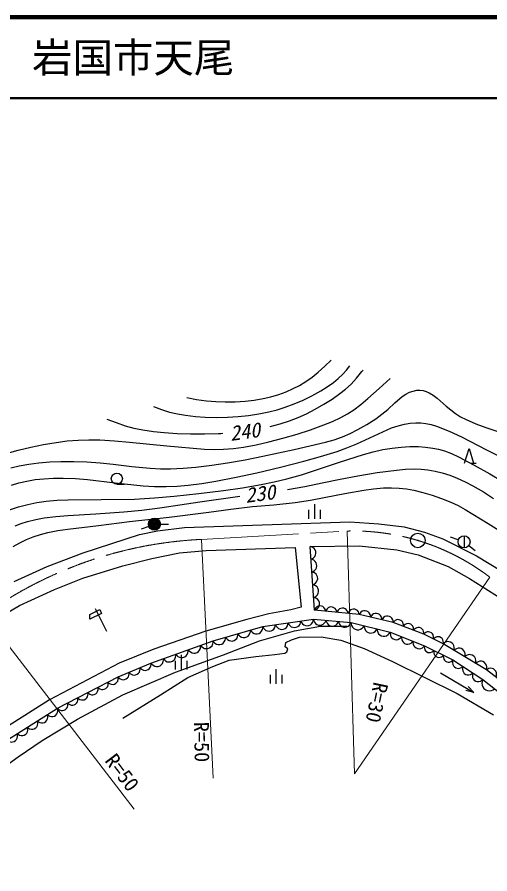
# Model space of a CAD drawing. Units: millimetres, scale not verified. Extents: x 40000 to 680000, y 20000 to 380000.
# Drawn here: x 403176 to 461612, y 274119 to 380000 of the extents above; entities that cross this region are included whole.
import ezdxf
from ezdxf.enums import TextEntityAlignment as Align

# ---------------------------------------------------------------- set-up
doc = ezdxf.new("R2010")
doc.units = ezdxf.units.MM
doc.header["$LTSCALE"] = 1000
doc.linetypes.add('CHAIN', pattern=[18.5, 12, -1.5, 3.5, -1.5])
for name, color, linetype, lineweight in [('M-BGD', 7, 'Continuous', 25), ('M-BMK', 2, 'CHAIN', 13), ('M-BMK-HTXT', 7, 'Continuous', 13), ('M-BMK-SRVR', 3, 'Continuous', 25), ('M-TTL', 2, 'Continuous', 140), ('M-TTL-LINE', 7, 'Continuous', 50)]:
    doc.layers.add(name, color=color, linetype=linetype, lineweight=lineweight)
doc.layers.add('M-TTL-TXT', color=7, linetype='Continuous')
doc.styles.add('ＭＳ ゴシック', font='')
doc.styles.get('ＭＳ ゴシック').set_extended_font_data('MS Gothic')

msp = doc.modelspace()

# ---------------------------------------------------------------- linework, layer by layer
at = {"layer": 'M-BGD'}
for p, q in [((459218, 324883), (459938, 324883)), ((415504, 322279), (416399, 322279)), ((439930, 319808), (439930, 318008)), ((439210, 319093), (439210, 318013)), ((440650, 319093), (440650, 318013)), ((419443, 317067), (418508, 316712)), ((420512, 316512), (423869, 316908)), ((420894, 317333), (421894, 317333)), ((423869, 316908), (444304, 317638)), ((444304, 317638), (447897, 317390)), ((447897, 317390), (451036, 317018)), ((451036, 317018), (453548, 316357)), ((411323, 313781), (418301, 316054)), ((418301, 316054), (420512, 316512)), ((453548, 316357), (455778, 315531)), ((455778, 315531), (459950, 313425)), ((457711, 315396), (456764, 315719)), ((458421, 315900), (458421, 314408)), ((439380, 314588), (445456, 314642)), ((439937, 306704), (439380, 314588)), ((445456, 314642), (450120, 314161)), ((459014, 314696), (459806, 314084)), ((406882, 312115), (411323, 313781)), ((419817, 313084), (423266, 313791)), ((423266, 313791), (426537, 314101)), ((426537, 314101), (437546, 314455)), ((437546, 314455), (438298, 307071)), ((450120, 314161), (452768, 313559)), ((452768, 313559), (456439, 312085)), ((459950, 313425), (463089, 311525)), ((416236, 312200), (419817, 313084)), ((402812, 310239), (406882, 312115)), ((411284, 310652), (416236, 312200)), ((456439, 312085), (459086, 310610)), ((407791, 309282), (411284, 310652)), ((459086, 310610), (462998, 308143)), ((403458, 307292), (407791, 309282)), ((400106, 305297), (403458, 307292)), ((438298, 307071), (437016, 306761)), ((412802, 306918), (414234, 304098)), ((434275, 306275), (431578, 305568)), ((437016, 306761), (434275, 306275)), ((445468, 306187), (439937, 306704)), ((449667, 305202), (445468, 306187)), ((431578, 305568), (426493, 304109)), ((433561, 304676), (439817, 305576)), ((439817, 305576), (444449, 305190)), ((444449, 305190), (449291, 303990)), ((453438, 303745), (449667, 305202)), ((426493, 304109), (420082, 301898)), ((427391, 302919), (433561, 304676)), ((433117, 302910), (437456, 304143)), ((437456, 304143), (440661, 304734)), ((440661, 304734), (443915, 304734)), ((449291, 303990), (453533, 302319)), ((419721, 300177), (427391, 302919)), ((428680, 301184), (433117, 302910)), ((436371, 302713), (437111, 303058)), ((437111, 303058), (438097, 303354)), ((438097, 303354), (440759, 303403)), ((440759, 303403), (443175, 303009)), ((443175, 303009), (446084, 301973)), ((455837, 302545), (453438, 303745)), ((420082, 301898), (415794, 300174)), ((436322, 302170), (436371, 302713)), ((436618, 301924), (436322, 302170)), ((436519, 301579), (436618, 301924)), ((446084, 301973), (449574, 300346)), ((453533, 302319), (457047, 300563)), ((461193, 299332), (455837, 302545)), ((422763, 299064), (428680, 301184)), ((423448, 301168), (423448, 299368)), ((429370, 300543), (432673, 300987)), ((432673, 300987), (435040, 301234)), ((435040, 301234), (436273, 301382)), ((436273, 301382), (436519, 301579)), ((415794, 300174), (407172, 295620)), ((415650, 298463), (419721, 300177)), ((422728, 300453), (422728, 299373)), ((424168, 300453), (424168, 299373)), ((424292, 298374), (427349, 299755)), ((427349, 299755), (429370, 300543)), ((449574, 300346), (457561, 296402)), ((457047, 300563), (460731, 298120)), ((416255, 296254), (422763, 299064)), ((434453, 298708), (434453, 297628)), ((435173, 299424), (435173, 297624)), ((435893, 298708), (435893, 297628)), ((455513, 298957), (459647, 296537)), ((465863, 295733), (461193, 299332)), ((408174, 294602), (415650, 298463)), ((420890, 296254), (424292, 298374)), ((460731, 298120), (463650, 295846)), ((407172, 295620), (375231, 275508)), ((410641, 293222), (416255, 296254)), ((416255, 293345), (420890, 296254)), ((457561, 296402), (462048, 293789)), ((375762, 274119), (408174, 294602)), ((406253, 290609), (410641, 293222)), ((403295, 288588), (406253, 290609)), ((399005, 285482), (403295, 288588))]:
    msp.add_line(p, q, dxfattribs=at)
for points in [[(420042, 331880), (421021, 331512), (422028, 331197), (423000, 330967), (423995, 330793), (425210, 330649), (426438, 330565), (427807, 330531), (429186, 330558), (430485, 330640), (431778, 330782), (433044, 330976), (434298, 331228), (435308, 331482), (436309, 331795), (437425, 332206), (438519, 332673), (439618, 333207), (440700, 333801), (441503, 334296), (442276, 334843), (442872, 335338), (443426, 335877), (443875, 336370), (444311, 336891)], [(424152, 332993), (425368, 332757), (426593, 332582), (427747, 332483), (428907, 332445), (430137, 332465), (431375, 332545), (432476, 332673), (433570, 332861), (434555, 333089), (435530, 333377), (436429, 333703), (437305, 334084), (438097, 334492), (438866, 334956), (439646, 335507), (440399, 336112), (441218, 336846), (442012, 337616)], [(434474, 329414), (435670, 329738), (436859, 330123), (437904, 330525), (438926, 330983), (440023, 331540), (441102, 332157), (442102, 332790), (443066, 333471), (443775, 334039), (444449, 334657), (445143, 335396), (445802, 336185), (445877, 336279), (445951, 336374)], [(401709, 326042), (403289, 326486), (404882, 326872), (406430, 327189), (408000, 327449), (409359, 327622), (410732, 327735), (412059, 327776), (413388, 327756), (415215, 327654), (417049, 327490), (421682, 327011), (426331, 326590), (427519, 326564), (428706, 326598), (429927, 326706), (431144, 326874), (432721, 327159), (434285, 327502), (436036, 327952), (437782, 328462), (439441, 329002), (441098, 329605), (442166, 330046), (443205, 330539), (444008, 330982), (444778, 331477), (445673, 332145), (446534, 332863), (447914, 334087), (449289, 335320)], [(402392, 324282), (403442, 324532), (404633, 324752), (405843, 324914), (407201, 325031), (408572, 325089), (410194, 325098), (411812, 325047), (413436, 324936), (415067, 324764), (417341, 324478), (419615, 324252), (420880, 324193), (422148, 324195), (423706, 324267), (425272, 324401), (427228, 324629), (429185, 324917), (431370, 325293), (433555, 325730), (437426, 326562), (441297, 327456), (442349, 327769), (443393, 328143), (444358, 328558), (445308, 329032), (446417, 329675), (447500, 330373), (448260, 330923), (448995, 331529), (449865, 332352), (450777, 333130), (451220, 333413), (451698, 333645), (452138, 333795), (452584, 333884), (452969, 333904), (453347, 333863), (453743, 333753), (454126, 333584), (454623, 333282), (455103, 332921), (456228, 331934), (457363, 331017), (457996, 330615), (458671, 330260), (459884, 329742), (461108, 329284), (462732, 328769)], [(402461, 322175), (403406, 322452), (404363, 322670), (405409, 322844), (406472, 322960), (407671, 323023), (408883, 323026), (410373, 322965), (411868, 322844), (415301, 322429), (418747, 322075), (420166, 322005), (421587, 321995), (422955, 322046), (424319, 322158), (426027, 322370), (427727, 322642), (430271, 323131), (432809, 323680), (435718, 324363), (438624, 325108), (440684, 325688), (442727, 326326), (443949, 326766), (445148, 327262), (447295, 328271), (449472, 329227), (450258, 329487), (451064, 329690), (451760, 329807), (452463, 329864), (453086, 329857), (453711, 329790), (454372, 329645), (455030, 329438), (456576, 328813), (458098, 328133), (461213, 326512), (464366, 324939)], [(414281, 330321), (415405, 329883), (416549, 329502), (417621, 329219), (418718, 328992), (420025, 328790), (421340, 328647), (422966, 328538), (424592, 328489), (426341, 328489), (428087, 328549), (428345, 328562), (428604, 328577)], [(402235, 319128), (403345, 319475), (404481, 319767), (405619, 319998), (406767, 320168), (408110, 320292), (409457, 320356), (413568, 320369), (417678, 320442), (420140, 320580), (422599, 320778), (425639, 321114), (428686, 321512), (431017, 321841), (433345, 322231), (434940, 322556), (436531, 322942), (438310, 323441), (440075, 323998), (443037, 325012), (446011, 325967), (447189, 326286), (448390, 326549), (449515, 326734), (450650, 326860), (451713, 326919), (452790, 326919), (453674, 326863), (454548, 326748), (455280, 326596), (456005, 326383), (456871, 326055), (457727, 325665), (459682, 324633), (461611, 323547), (463141, 322648)], [(458493, 324883), (459042, 326679), (459591, 324883)], [(436595, 321604), (438740, 321991), (440891, 322440), (443091, 322915), (445309, 323331), (447687, 323709), (450081, 324028), (451165, 324130), (452261, 324172), (453099, 324144), (453935, 324055), (454833, 323897), (455721, 323679), (456657, 323383), (457572, 323031), (458555, 322586), (459513, 322087), (460813, 321323), (462080, 320508)], [(402676, 314565), (403518, 315045), (404327, 315439), (405170, 315781), (406053, 316069), (406954, 316300), (408202, 316543), (409459, 316726), (413254, 317163), (417049, 317661), (421965, 318209), (426886, 318818), (429580, 319193), (432281, 319509), (434908, 319732), (437527, 320015), (439431, 320314), (441337, 320674), (443671, 321143), (446013, 321552), (447244, 321714), (448481, 321815), (449440, 321838), (450408, 321800), (451308, 321697), (452201, 321535), (453338, 321256), (454471, 320915), (455637, 320515), (456785, 320057), (457676, 319633), (458542, 319155), (461402, 317426), (464226, 315647)], [(402929, 317138), (403682, 317433), (404457, 317673), (405484, 317915), (406531, 318100), (407978, 318282), (409441, 318405), (412917, 318598), (416382, 318850), (418598, 319079), (420807, 319367), (425743, 320097), (430689, 320813), (430699, 320815), (430718, 320817)], [(439492, 313011), (439669, 313083), (439816, 313188), (439978, 313354), (440061, 313534), (440107, 313724), (440089, 313968), (440017, 314149), (439910, 314316), (439726, 314457), (439566, 314537), (439380, 314588)], [(439603, 311434), (439780, 311506), (439927, 311611), (440090, 311777), (440172, 311957), (440218, 312147), (440201, 312391), (440129, 312572), (440022, 312739), (439838, 312881), (439677, 312960), (439492, 313011)], [(439714, 309857), (439892, 309929), (440039, 310035), (440201, 310201), (440284, 310381), (440330, 310570), (440312, 310815), (440240, 310996), (440133, 311162), (439949, 311304), (439789, 311384), (439603, 311434)], [(439826, 308280), (440003, 308352), (440150, 308458), (440313, 308624), (440395, 308804), (440441, 308993), (440424, 309238), (440351, 309419), (440245, 309586), (440060, 309727), (439900, 309807), (439714, 309857)], [(439937, 306704), (440114, 306776), (440261, 306881), (440424, 307047), (440506, 307227), (440552, 307417), (440535, 307661), (440463, 307842), (440356, 308009), (440172, 308150), (440012, 308230), (439826, 308280)], [(441320, 306575), (441283, 306738), (441212, 306881), (441092, 307046), (440948, 307143), (440790, 307210), (440576, 307230), (440408, 307193), (440248, 307124), (440099, 306985), (440007, 306857), (439937, 306704)], [(442703, 306445), (442666, 306609), (442595, 306752), (442475, 306917), (442330, 307014), (442173, 307081), (441958, 307101), (441791, 307064), (441631, 306995), (441482, 306856), (441390, 306728), (441320, 306575)], [(444085, 306316), (444048, 306480), (443978, 306623), (443857, 306788), (443713, 306885), (443555, 306952), (443341, 306972), (443174, 306935), (443014, 306866), (442865, 306727), (442773, 306599), (442703, 306445)], [(445468, 306187), (445431, 306351), (445360, 306494), (445240, 306658), (445096, 306756), (444938, 306823), (444724, 306843), (444556, 306806), (444396, 306737), (444247, 306598), (444155, 306470), (444085, 306316)], [(446868, 305859), (446853, 306032), (446801, 306188), (446701, 306374), (446566, 306494), (446414, 306586), (446197, 306636), (446020, 306623), (445847, 306575), (445674, 306453), (445562, 306335), (445468, 306187)], [(448267, 305530), (448253, 305704), (448201, 305860), (448100, 306046), (447966, 306166), (447814, 306257), (447597, 306308), (447420, 306294), (447246, 306246), (447074, 306124), (446961, 306007), (446868, 305859)], [(435125, 304901), (435209, 304729), (435325, 304590), (435502, 304440), (435688, 304371), (435880, 304339), (436122, 304374), (436298, 304459), (436456, 304578), (436584, 304772), (436652, 304937), (436689, 305126)], [(436689, 305126), (436773, 304954), (436889, 304815), (437066, 304665), (437252, 304596), (437444, 304564), (437686, 304599), (437862, 304684), (438020, 304802), (438148, 304996), (438216, 305162), (438253, 305351)], [(438253, 305351), (438337, 305179), (438453, 305040), (438630, 304890), (438816, 304821), (439008, 304789), (439250, 304824), (439426, 304909), (439584, 305027), (439712, 305221), (439780, 305387), (439817, 305576)], [(439817, 305576), (439860, 305393), (439940, 305235), (440076, 305053), (440238, 304946), (440415, 304873), (440654, 304853), (440841, 304896), (441018, 304974), (441183, 305132), (441284, 305275), (441361, 305447)], [(441361, 305447), (441404, 305265), (441484, 305106), (441620, 304924), (441783, 304817), (441959, 304744), (442199, 304724), (442385, 304767), (442562, 304846), (442727, 305003), (442829, 305146), (442905, 305319)], [(442905, 305319), (442948, 305136), (443028, 304978), (443165, 304796), (443327, 304689), (443504, 304616), (443743, 304596), (443929, 304639), (444107, 304717), (444271, 304874), (444373, 305018), (444449, 305190)], [(444449, 305190), (444464, 304989), (444522, 304808), (444635, 304592), (444789, 304451), (444963, 304343), (445213, 304281), (445418, 304295), (445620, 304348), (445821, 304486), (445953, 304621), (446063, 304790)], [(449667, 305202), (449652, 305375), (449600, 305531), (449500, 305717), (449366, 305837), (449214, 305929), (448997, 305979), (448820, 305966), (448646, 305918), (448474, 305796), (448361, 305678), (448267, 305530)], [(450924, 304716), (450933, 304879), (450904, 305031), (450835, 305216), (450726, 305345), (450597, 305449), (450402, 305525), (450236, 305535), (450069, 305513), (449893, 305422), (449773, 305327), (449667, 305202)], [(452181, 304231), (452189, 304393), (452161, 304545), (452092, 304731), (451983, 304860), (451854, 304964), (451659, 305039), (451493, 305049), (451325, 305027), (451150, 304936), (451030, 304841), (450924, 304716)], [(430476, 303798), (430584, 303637), (430719, 303513), (430918, 303386), (431114, 303341), (431312, 303335), (431551, 303403), (431716, 303513), (431859, 303654), (431961, 303866), (432007, 304042), (432018, 304237)], [(432018, 304237), (432127, 304076), (432262, 303952), (432461, 303825), (432657, 303781), (432854, 303774), (433094, 303842), (433258, 303952), (433402, 304093), (433504, 304305), (433550, 304481), (433561, 304676)], [(433561, 304676), (433645, 304504), (433761, 304365), (433938, 304215), (434124, 304146), (434316, 304114), (434558, 304149), (434734, 304234), (434892, 304353), (435020, 304547), (435088, 304712), (435125, 304901)], [(446063, 304790), (446078, 304590), (446136, 304408), (446249, 304192), (446403, 304051), (446577, 303943), (446827, 303881), (447032, 303895), (447234, 303948), (447435, 304086), (447567, 304221), (447677, 304390)], [(447677, 304390), (447692, 304190), (447750, 304008), (447863, 303792), (448017, 303651), (448191, 303543), (448441, 303481), (448646, 303495), (448847, 303548), (449049, 303686), (449181, 303821), (449291, 303990)], [(449291, 303990), (449280, 303807), (449311, 303636), (449387, 303426), (449509, 303280), (449655, 303161), (449874, 303075), (450061, 303062), (450250, 303086), (450449, 303187), (450585, 303293), (450705, 303433)], [(453438, 303745), (453446, 303908), (453418, 304060), (453349, 304245), (453240, 304374), (453110, 304478), (452916, 304553), (452750, 304563), (452582, 304541), (452406, 304450), (452287, 304356), (452181, 304231)], [(454637, 303145), (454661, 303306), (454648, 303459), (454597, 303649), (454501, 303787), (454382, 303903), (454196, 303996), (454033, 304021), (453865, 304015), (453682, 303942), (453555, 303859), (453438, 303745)], [(425857, 302371), (425977, 302215), (426123, 302098), (426333, 301983), (426534, 301951), (426735, 301958), (426973, 302043), (427133, 302165), (427268, 302317), (427358, 302540), (427392, 302721), (427391, 302919)], [(427391, 302919), (427499, 302758), (427634, 302634), (427833, 302507), (428029, 302463), (428227, 302457), (428466, 302525), (428631, 302634), (428774, 302775), (428876, 302988), (428922, 303163), (428933, 303358)], [(428933, 303358), (429042, 303197), (429177, 303073), (429376, 302946), (429572, 302902), (429769, 302896), (430008, 302964), (430173, 303074), (430317, 303214), (430419, 303427), (430465, 303603), (430476, 303798)], [(450705, 303433), (450694, 303250), (450725, 303079), (450801, 302869), (450923, 302723), (451069, 302604), (451288, 302518), (451475, 302505), (451664, 302529), (451863, 302630), (451998, 302736), (452119, 302876)], [(452119, 302876), (452108, 302693), (452139, 302522), (452215, 302312), (452337, 302166), (452483, 302047), (452702, 301961), (452889, 301948), (453078, 301972), (453277, 302073), (453412, 302179), (453533, 302319)], [(455837, 302545), (455861, 302706), (455847, 302859), (455797, 303049), (455701, 303187), (455582, 303303), (455396, 303396), (455233, 303421), (455065, 303415), (454882, 303342), (454754, 303259), (454637, 303145)], [(457176, 301742), (457218, 301926), (457216, 302105), (457174, 302330), (457075, 302499), (456948, 302644), (456740, 302768), (456553, 302812), (456357, 302821), (456138, 302752), (455983, 302667), (455837, 302545)], [(422789, 301274), (422909, 301118), (423055, 301001), (423265, 300886), (423466, 300854), (423667, 300861), (423905, 300946), (424065, 301068), (424201, 301221), (424290, 301443), (424325, 301624), (424323, 301822)], [(424323, 301822), (424443, 301666), (424589, 301550), (424799, 301434), (425000, 301403), (425201, 301410), (425439, 301495), (425599, 301617), (425735, 301769), (425824, 301991), (425858, 302172), (425857, 302371)], [(453533, 302319), (453510, 302163), (453523, 302013), (453573, 301827), (453666, 301693), (453782, 301580), (453963, 301489), (454123, 301464), (454287, 301470), (454466, 301542), (454590, 301622), (454704, 301734)], [(458515, 300939), (458557, 301123), (458555, 301301), (458513, 301527), (458414, 301696), (458287, 301840), (458079, 301965), (457892, 302009), (457696, 302017), (457477, 301948), (457322, 301864), (457176, 301742)], [(419721, 300177), (419842, 300021), (419987, 299904), (420197, 299789), (420399, 299757), (420599, 299764), (420837, 299849), (420997, 299971), (421133, 300124), (421222, 300346), (421257, 300527), (421255, 300725)], [(421255, 300725), (421376, 300569), (421521, 300453), (421731, 300338), (421933, 300306), (422133, 300313), (422371, 300398), (422531, 300520), (422667, 300672), (422756, 300894), (422791, 301075), (422789, 301274)], [(454704, 301734), (454681, 301577), (454694, 301428), (454744, 301242), (454837, 301107), (454953, 300994), (455135, 300904), (455294, 300879), (455458, 300885), (455637, 300956), (455761, 301037), (455875, 301148)], [(455875, 301148), (455852, 300991), (455865, 300842), (455915, 300656), (456009, 300522), (456124, 300409), (456306, 300318), (456465, 300293), (456629, 300299), (456808, 300371), (456932, 300451), (457047, 300563)], [(459854, 300135), (459896, 300319), (459894, 300498), (459852, 300724), (459753, 300892), (459626, 301037), (459418, 301162), (459231, 301206), (459035, 301214), (458816, 301145), (458661, 301060), (458515, 300939)], [(418364, 299606), (418481, 299471), (418618, 299373), (418813, 299279), (418996, 299261), (419177, 299277), (419388, 299366), (419526, 299484), (419641, 299628), (419710, 299833), (419732, 299998), (419721, 300177)], [(457047, 300563), (456999, 300391), (456993, 300222), (457024, 300008), (457110, 299844), (457224, 299703), (457414, 299576), (457589, 299527), (457773, 299511), (457982, 299567), (458132, 299640), (458275, 299748)], [(458275, 299748), (458227, 299577), (458222, 299408), (458252, 299194), (458338, 299030), (458452, 298889), (458642, 298762), (458817, 298713), (459001, 298697), (459210, 298753), (459360, 298826), (459503, 298934)], [(461193, 299332), (461235, 299516), (461233, 299695), (461191, 299920), (461092, 300089), (460965, 300234), (460757, 300358), (460570, 300402), (460374, 300410), (460155, 300341), (460000, 300257), (459854, 300135)], [(415650, 298463), (415767, 298328), (415904, 298230), (416099, 298137), (416283, 298118), (416464, 298134), (416674, 298223), (416812, 298341), (416927, 298485), (416996, 298690), (417019, 298855), (417007, 299034)], [(417007, 299034), (417124, 298900), (417261, 298802), (417456, 298708), (417640, 298690), (417820, 298706), (418031, 298794), (418169, 298912), (418284, 299057), (418353, 299262), (418376, 299427), (418364, 299606)], [(459503, 298934), (459456, 298763), (459450, 298594), (459480, 298379), (459566, 298216), (459680, 298074), (459871, 297948), (460045, 297899), (460229, 297883), (460439, 297939), (460589, 298012), (460731, 298120)], [(462361, 298432), (462420, 298600), (462438, 298768), (462423, 298984), (462349, 299153), (462245, 299303), (462064, 299442), (461893, 299504), (461711, 299533), (461498, 299492), (461343, 299430), (461193, 299332)], [(413158, 297176), (413279, 297057), (413417, 296974), (413609, 296900), (413785, 296896), (413955, 296925), (414148, 297024), (414271, 297147), (414369, 297292), (414420, 297492), (414429, 297650), (414404, 297819)], [(414404, 297819), (414525, 297700), (414663, 297617), (414855, 297543), (415031, 297539), (415201, 297568), (415394, 297668), (415517, 297790), (415615, 297936), (415666, 298135), (415675, 298294), (415650, 298463)], [(460731, 298120), (460655, 297910), (460632, 297699), (460649, 297428), (460742, 297215), (460871, 297027), (461097, 296851), (461311, 296772), (461540, 296734), (461807, 296784), (462002, 296861), (462191, 296983)], [(410666, 295889), (410787, 295770), (410925, 295687), (411117, 295613), (411293, 295609), (411463, 295638), (411656, 295737), (411779, 295860), (411877, 296005), (411928, 296205), (411937, 296363), (411912, 296533)], [(411912, 296533), (412033, 296413), (412171, 296330), (412363, 296256), (412539, 296252), (412709, 296281), (412902, 296381), (413025, 296503), (413123, 296649), (413174, 296848), (413183, 297007), (413158, 297176)], [(458929, 297291), (459647, 296537), (458640, 296797)], [(409420, 295246), (409541, 295126), (409679, 295043), (409871, 294969), (410047, 294965), (410217, 294994), (410410, 295094), (410533, 295216), (410631, 295362), (410682, 295562), (410691, 295720), (410666, 295889)], [(406928, 293814), (407065, 293700), (407217, 293626), (407425, 293566), (407609, 293578), (407785, 293623), (407979, 293746), (408096, 293885), (408185, 294046), (408220, 294260), (408215, 294427), (408174, 294602)], [(408174, 294602), (408295, 294483), (408433, 294400), (408625, 294326), (408801, 294322), (408971, 294351), (409164, 294450), (409287, 294573), (409385, 294718), (409436, 294918), (409445, 295076), (409420, 295246)], [(405681, 293026), (405819, 292913), (405970, 292838), (406178, 292778), (406363, 292790), (406539, 292836), (406732, 292958), (406849, 293097), (406939, 293259), (406974, 293472), (406969, 293639), (406928, 293814)], [(403188, 291451), (403325, 291337), (403477, 291263), (403685, 291202), (403869, 291214), (404046, 291260), (404239, 291382), (404356, 291521), (404446, 291683), (404480, 291897), (404475, 292064), (404435, 292239)], [(404435, 292239), (404572, 292125), (404724, 292050), (404932, 291990), (405116, 292002), (405292, 292048), (405485, 292170), (405602, 292309), (405692, 292471), (405727, 292685), (405722, 292852), (405681, 293026)], [(401941, 290663), (402079, 290549), (402230, 290475), (402438, 290415), (402623, 290426), (402799, 290472), (402992, 290594), (403109, 290734), (403199, 290895), (403234, 291109), (403229, 291276), (403188, 291451)]]:
    msp.add_lwpolyline(points, dxfattribs=at)
msp.add_lwpolyline([(413387, 306806), (413619, 306296), (412179, 305598), (412179, 306183)], close=True, dxfattribs=at)
for centre, radius in [((415504, 322968), 688), ((420144, 317333), 746), ((420144, 317333), 660), ((420144, 317333), 574), ((420144, 317333), 484), ((420144, 317333), 398), ((420144, 317333), 292), ((420144, 317333), 202), ((420144, 317333), 116), ((420144, 317333), 22.5), ((458421, 315154), 746), ((452703, 315324), 27)]:
    msp.add_circle(centre, radius, dxfattribs=at)
at = {"layer": 'M-BMK'}
msp.add_line((425974, 315456), (443990, 316488), dxfattribs=at)
for centre, radius, start, end in [((444707, 288651), 27846, 52.62173, 91.47662), ((428365, 265106), 50406, 92.71869, 125.4584)]:
    msp.add_arc(centre, radius, start, end, dxfattribs=at)
at = {"layer": 'M-BMK-HTXT'}
for p, q in [((443990, 316488), (444870, 286464)), ((427396, 285928), (425974, 315456)), ((461612, 310779), (444870, 286464)), ((399123, 306164), (417649, 282109))]:
    msp.add_line(p, q, dxfattribs=at)
at = {"layer": 'M-BMK-SRVR'}
msp.add_circle((452703, 315324), 896, dxfattribs=at)
at = {"layer": 'M-TTL'}
msp.add_line((680000, 380000), (40000, 380000), dxfattribs=at)
at = {"layer": 'M-TTL-LINE'}
msp.add_line((40000, 370000), (680000, 370000), dxfattribs=at)

# ---------------------------------------------------------------- texts
at = {"layer": 'M-BGD', "style": 'ＭＳ ゴシック', "oblique": 15}
for s, rotation, p in [('240', 7.6, (429662, 327079)), ('230', 7.3, (431545, 319423))]:
    msp.add_text(s, height=1833, rotation=rotation, dxfattribs=at).set_placement(p, align=Align.BOTTOM_LEFT)
at = {"layer": 'M-BGD', "style": 'ＭＳ ゴシック'}
for s, rotation, p in [('R=30', 258.1, (446728, 298035)), ('R=50', 271.1, (424489, 292882)), ('R=50', 307.2, (413488, 287752))]:
    msp.add_text(s, height=1833, rotation=rotation, dxfattribs=at).set_placement(p, align=Align.BOTTOM_LEFT)
at = {"layer": 'M-TTL-TXT', "style": 'ＭＳ ゴシック'}
msp.add_text('岩国市天尾', height=3666, dxfattribs=at).set_placement((405024, 375000), align=Align.MIDDLE_LEFT)

doc.saveas('drawing.dxf')
